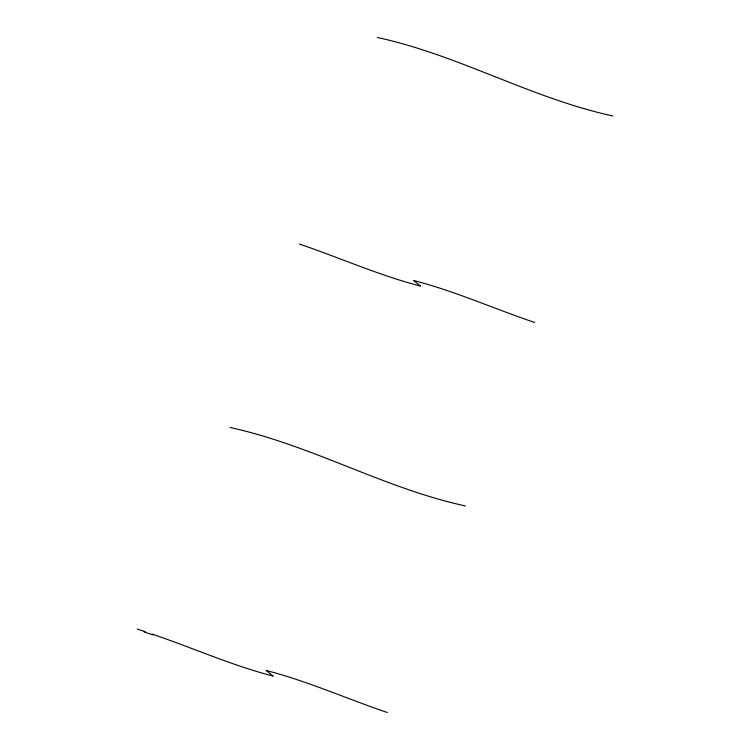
<?xml version="1.0" encoding="UTF-8"?>
<svg xmlns="http://www.w3.org/2000/svg" width="750" height="750" viewBox="0 0 750 750"><rect width="100%" height="100%" fill="white"/><g stroke="black" fill="none" stroke-linecap="round" stroke-linejoin="round"><path stroke-width="1.12" d="M377.428 37.5C458.381 55.003 531.806 98.428 612.759 115.941M230.053 427.5C311.006 445.003 384.441 488.428 465.394 505.941M137.241 629.016L145.294 631.744M144.019 631.894L153.038 634.941M534.703 322.5C494.297 308.831 454.744 291.066 413.484 280.453L420.591 286.116C379.341 275.503 339.788 257.728 299.372 244.059M387.338 712.5C346.922 698.831 307.369 681.066 266.119 670.453L273.225 676.116C231.966 665.503 192.413 647.728 152.006 634.059"/></g></svg>
